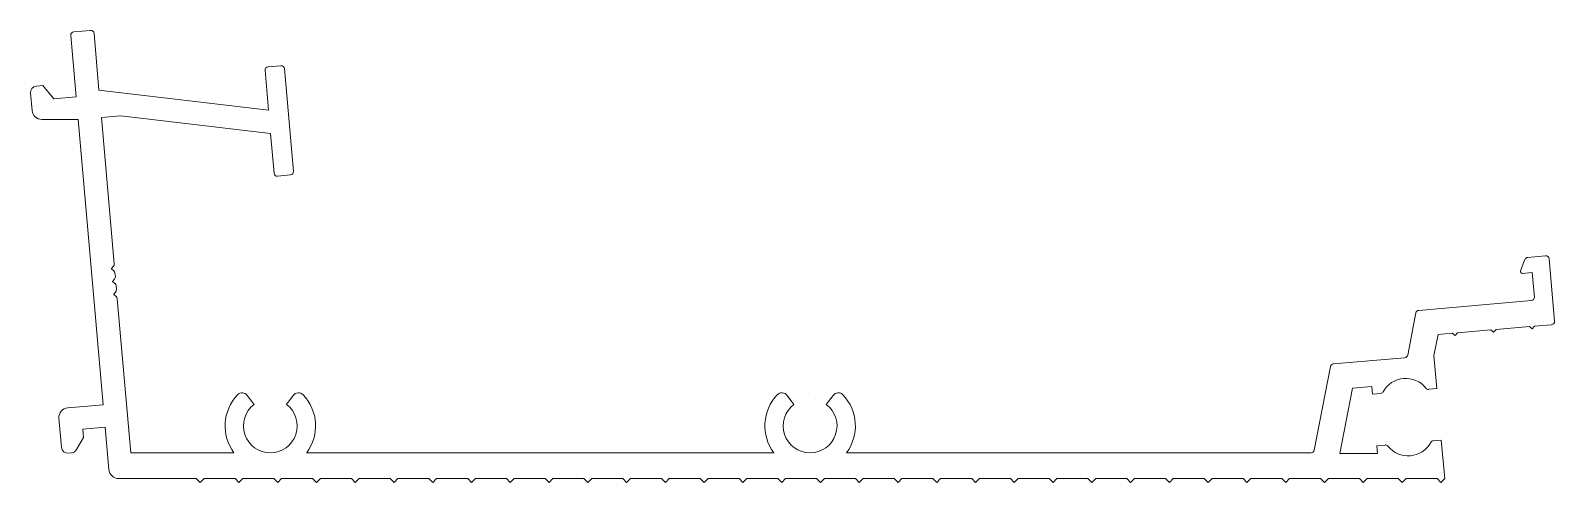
# Model space of a CAD drawing. Extents: x -60 to 58, y 1 to 36.
import ezdxf

# ---------------------------------------------------------------- set-up
doc = ezdxf.new("R2010")
doc.units = 0
doc.header["$MEASUREMENT"] = 0
doc.layers.get('0').update_dxf_attribs({"linetype": 'CONTINUOUS'})
doc.layers.add('OBJ', color=4, linetype='CONTINUOUS')

msp = doc.modelspace()

# ---------------------------------------------------------------- linework, layer by layer
at = {"color": 7, "linetype": 'Continuous', "lineweight": 0}
msp.add_lwpolyline([(1.09, 7.82), (1.09, 7.82)], dxfattribs=at)
at = {"layer": 'OBJ', "color": 7, "linetype": 'Continuous', "lineweight": 0}
for p, q in [((-56.09, 31.14), (-56.51, 35.9)), ((-56.28, 36.17), (-54.98, 36.28)), ((-54.71, 36.05), (-54.33, 31.67)), ((-41.21, 30.12), (-41.47, 33.2)), ((-41.25, 33.47), (-40.25, 33.55)), ((-39.98, 33.33), (-39.28, 25.36)), ((-59.17, 31.97), (-58.68, 32.01)), ((-58.68, 32.01), (-57.83, 30.98)), ((-59.51, 30.08), (-59.63, 31.43)), ((-57.83, 30.98), (-56.09, 31.14)), ((-54.33, 31.67), (-41.21, 30.12)), ((-52.65, 29.68), (-54.14, 29.55)), ((-54.14, 29.55), (-53.15, 18.21)), ((-41.05, 28.31), (-52.65, 29.68)), ((-55.94, 29.39), (-58.76, 29.39)), ((-54, 7.3), (-55.94, 29.39)), ((-40.78, 25.23), (-41.05, 28.31)), ((-39.51, 25.09), (-40.51, 25)), ((-53.21, 18.03), (-53.36, 17.84)), ((-53.36, 17.83), (-53.18, 17.68)), ((-53.15, 18.21), (-53.15, 18.21)), ((55.67, 17.68), (56.01, 18.55)), ((56.22, 18.71), (57.61, 18.83)), ((57.88, 18.61), (58.3, 13.77)), ((-53.12, 17.03), (-53.28, 16.85)), ((-53.28, 16.84), (-53.09, 16.68)), ((-53.09, 17.51), (-53.06, 17.21)), ((-53.06, 17.21), (-53.09, 17.51)), ((-53.09, 17.51), (-53.06, 17.21)), ((-53.06, 17.21), (-53.09, 17.51)), ((-53.09, 17.51), (-53.06, 17.21)), ((56.57, 17.54), (55.82, 17.47)), ((56.74, 15.64), (56.57, 17.54)), ((-53.03, 16.04), (-53.19, 15.85)), ((-53.19, 15.84), (-53, 15.68)), ((-53, 16.51), (-52.98, 16.22)), ((-52.92, 15.51), (-51.87, 3.58)), ((47.8, 14.61), (56.51, 15.37)), ((46.94, 11.14), (47.57, 14.41)), ((53.38, 13.09), (50.79, 12.87)), ((53.59, 12.91), (53.38, 13.09)), ((53.78, 13.13), (53.59, 12.91)), ((56.37, 13.35), (53.78, 13.13)), ((56.58, 13.17), (56.37, 13.35)), ((56.76, 13.39), (56.58, 13.17)), ((58.07, 13.5), (56.76, 13.39)), ((49.29, 12.73), (48.97, 11.11)), ((50.39, 12.83), (49.29, 12.73)), ((50.61, 12.65), (50.39, 12.83)), ((50.79, 12.87), (50.61, 12.65)), ((41.18, 10.46), (46.72, 10.94)), ((48.97, 11.11), (49.19, 8.55)), ((39.7, 3.78), (40.96, 10.26)), ((42.67, 8.58), (41.69, 3.53)), ((44.16, 8.71), (42.67, 8.58)), ((44.21, 8.11), (44.16, 8.71)), ((49.19, 8.55), (48.57, 8.5)), ((-56.74, 7.07), (-54, 7.3)), ((-42.85, 8.02), (-42.32, 7.32)), ((-39.82, 7.32), (-39.3, 8.02)), ((-1.08, 8.02), (-0.55, 7.32)), ((1.95, 7.32), (2.48, 8.02)), ((44.84, 8.17), (44.21, 8.11)), ((-57.23, 4.01), (-57.43, 6.25)), ((-55.54, 4.76), (-56.06, 3.83)), ((-53.85, 5.56), (-55.59, 5.41)), ((-55.59, 5.41), (-55.54, 4.76)), ((-53.57, 2.29), (-53.85, 5.56)), ((-56.45, 3.58), (-56.69, 3.56)), ((-51.87, 3.58), (-43.89, 3.58)), ((-38.26, 3.58), (-2.11, 3.58)), ((3.52, 3.58), (39.46, 3.58)), ((44.56, 4.13), (45.19, 4.18)), ((44.61, 3.53), (44.56, 4.13)), ((48.92, 4.51), (49.54, 4.57)), ((49.54, 4.57), (49.81, 1.58)), ((41.69, 3.53), (44.61, 3.53)), ((-46.8, 1.58), (-52.79, 1.58)), ((-46.5, 1.28), (-46.8, 1.58)), ((-46.2, 1.58), (-46.5, 1.28)), ((-43.8, 1.58), (-46.2, 1.58)), ((-43.5, 1.28), (-43.8, 1.58)), ((-43.2, 1.58), (-43.5, 1.28)), ((-40.8, 1.58), (-43.2, 1.58)), ((-40.5, 1.28), (-40.8, 1.58)), ((-40.2, 1.58), (-40.5, 1.28)), ((-37.8, 1.58), (-40.2, 1.58)), ((-37.5, 1.28), (-37.8, 1.58)), ((-37.2, 1.58), (-37.5, 1.28)), ((-34.8, 1.58), (-37.2, 1.58)), ((-34.5, 1.28), (-34.8, 1.58)), ((-34.2, 1.58), (-34.5, 1.28)), ((-31.8, 1.58), (-34.2, 1.58)), ((-31.5, 1.28), (-31.8, 1.58)), ((-31.2, 1.58), (-31.5, 1.28)), ((-28.8, 1.58), (-31.2, 1.58)), ((-28.5, 1.28), (-28.8, 1.58)), ((-28.2, 1.58), (-28.5, 1.28)), ((-25.8, 1.58), (-28.2, 1.58)), ((-25.5, 1.28), (-25.8, 1.58)), ((-25.2, 1.58), (-25.5, 1.28)), ((-22.8, 1.58), (-25.2, 1.58)), ((-22.5, 1.28), (-22.8, 1.58)), ((-22.2, 1.58), (-22.5, 1.28)), ((-19.8, 1.58), (-22.2, 1.58)), ((-19.5, 1.28), (-19.8, 1.58)), ((-19.2, 1.58), (-19.5, 1.28)), ((-16.8, 1.58), (-19.2, 1.58)), ((-16.5, 1.28), (-16.8, 1.58)), ((-16.2, 1.58), (-16.5, 1.28)), ((-13.8, 1.58), (-16.2, 1.58)), ((-13.5, 1.28), (-13.8, 1.58)), ((-13.2, 1.58), (-13.5, 1.28)), ((-10.8, 1.58), (-13.2, 1.58)), ((-10.5, 1.28), (-10.8, 1.58)), ((-10.2, 1.58), (-10.5, 1.28)), ((-7.8, 1.58), (-10.2, 1.58)), ((-7.5, 1.28), (-7.8, 1.58)), ((-7.2, 1.58), (-7.5, 1.28)), ((-4.8, 1.58), (-7.2, 1.58)), ((-4.5, 1.28), (-4.8, 1.58)), ((-4.2, 1.58), (-4.5, 1.28)), ((-1.8, 1.58), (-4.2, 1.58)), ((-1.5, 1.28), (-1.8, 1.58)), ((-1.2, 1.58), (-1.5, 1.28)), ((1.2, 1.58), (-1.2, 1.58)), ((1.5, 1.28), (1.2, 1.58)), ((1.8, 1.58), (1.5, 1.28)), ((4.2, 1.58), (1.8, 1.58)), ((4.5, 1.28), (4.2, 1.58)), ((4.8, 1.58), (4.5, 1.28)), ((7.2, 1.58), (4.8, 1.58)), ((7.5, 1.28), (7.2, 1.58)), ((7.8, 1.58), (7.5, 1.28)), ((10.2, 1.58), (7.8, 1.58)), ((10.5, 1.28), (10.2, 1.58)), ((10.8, 1.58), (10.5, 1.28)), ((13.2, 1.58), (10.8, 1.58)), ((13.5, 1.28), (13.2, 1.58)), ((13.8, 1.58), (13.5, 1.28)), ((16.2, 1.58), (13.8, 1.58)), ((16.5, 1.28), (16.2, 1.58)), ((16.8, 1.58), (16.5, 1.28)), ((19.2, 1.58), (16.8, 1.58)), ((19.5, 1.28), (19.2, 1.58)), ((19.8, 1.58), (19.5, 1.28)), ((22.2, 1.58), (19.8, 1.58)), ((22.5, 1.28), (22.2, 1.58)), ((22.8, 1.58), (22.5, 1.28)), ((25.2, 1.58), (22.8, 1.58)), ((25.5, 1.28), (25.2, 1.58)), ((25.8, 1.58), (25.5, 1.28)), ((28.2, 1.58), (25.8, 1.58)), ((28.5, 1.28), (28.2, 1.58)), ((28.8, 1.58), (28.5, 1.28)), ((31.2, 1.58), (28.8, 1.58)), ((31.5, 1.28), (31.2, 1.58)), ((31.8, 1.58), (31.5, 1.28)), ((34.2, 1.58), (31.8, 1.58)), ((34.5, 1.28), (34.2, 1.58)), ((34.8, 1.58), (34.5, 1.28)), ((37.2, 1.58), (34.8, 1.58)), ((37.5, 1.28), (37.2, 1.58)), ((37.8, 1.58), (37.5, 1.28)), ((40.2, 1.58), (37.8, 1.58)), ((40.5, 1.28), (40.2, 1.58)), ((40.8, 1.58), (40.5, 1.28)), ((43.2, 1.58), (40.8, 1.58)), ((43.5, 1.28), (43.2, 1.58)), ((43.8, 1.58), (43.5, 1.28)), ((46.21, 1.58), (43.8, 1.58)), ((46.51, 1.28), (46.21, 1.58)), ((46.81, 1.58), (46.51, 1.28)), ((49.21, 1.58), (46.81, 1.58)), ((49.51, 1.28), (49.21, 1.58)), ((49.81, 1.58), (49.51, 1.28))]:
    msp.add_line(p, q, dxfattribs=at)
for centre, radius, start, end in [((-56.26, 35.92), 0.25, 95, 185), ((-54.96, 36.03), 0.25, 5, 95), ((-41.23, 33.22), 0.25, 95, 185), ((-40.23, 33.31), 0.25, 5, 95), ((-59.13, 31.47), 0.5, 95, 185), ((-58.76, 30.14), 0.75, 185, 270), ((-40.53, 25.25), 0.25, 185, 275), ((-39.53, 25.34), 0.25, 275, 5), ((-53.36, 17.84), 0.008, 140, 230), ((-53.4, 18.19), 0.25, 320, 5), ((56.25, 18.46), 0.25, 95, 158.4348), ((57.63, 18.58), 0.25, 5, 95), ((-53.27, 16.84), 0.008, 140, 230), ((-53.34, 17.48), 0.25, 5, 50), ((-53.31, 17.19), 0.25, 320, 5), ((-53.25, 16.49), 0.25, 5, 50), ((55.81, 17.62), 0.15, 158.4348, 275), ((-53.18, 15.85), 0.008, 140, 230), ((-53.23, 16.2), 0.25, 320, 5), ((-53.16, 15.49), 0.25, 5, 50), ((56.49, 15.62), 0.25, 275, 5), ((47.82, 14.36), 0.25, 95, 169), ((58.05, 13.75), 0.25, 275, 5), ((46.69, 11.19), 0.25, 275, 349), ((41.21, 10.21), 0.25, 95, 169), ((44.82, 8.42), 0.25, 275, 331.2511), ((46.79, 7.34), 2, 38.7489, 151.2511), ((48.55, 8.74), 0.25, 218.7489, 275), ((-41.07, 5.66), 3.5, 136.5329, 216.4617), ((-43.25, 7.72), 0.5, 36.9388, 136.5329), ((-41.07, 5.66), 2.08, 126.9388, 53.0612), ((-38.9, 7.72), 0.5, 43.4671, 143.0612), ((-41.07, 5.66), 3.5, 323.5383, 43.4671), ((0.7, 5.66), 3.5, 136.5329, 216.4617), ((-1.48, 7.72), 0.5, 36.9388, 136.5329), ((0.7, 5.66), 2.08, 126.9388, 53.0612), ((2.88, 7.72), 0.5, 43.4671, 143.0612), ((0.7, 5.66), 3.5, 323.5383, 43.4671), ((-56.68, 6.32), 0.75, 95, 185), ((-56.73, 4.05), 0.5, 185, 275), ((-56.5, 4.08), 0.5, 275, 330.7129), ((39.46, 3.83), 0.25, 270, 349), ((45.21, 3.94), 0.25, 38.749, 95), ((46.97, 5.34), 2, 218.749, 331.251), ((48.94, 4.26), 0.25, 95, 151.251), ((-52.79, 2.36), 0.78, 185, 270)]:
    msp.add_arc(centre, radius, start, end, dxfattribs=at)

doc.saveas('drawing.dxf')
